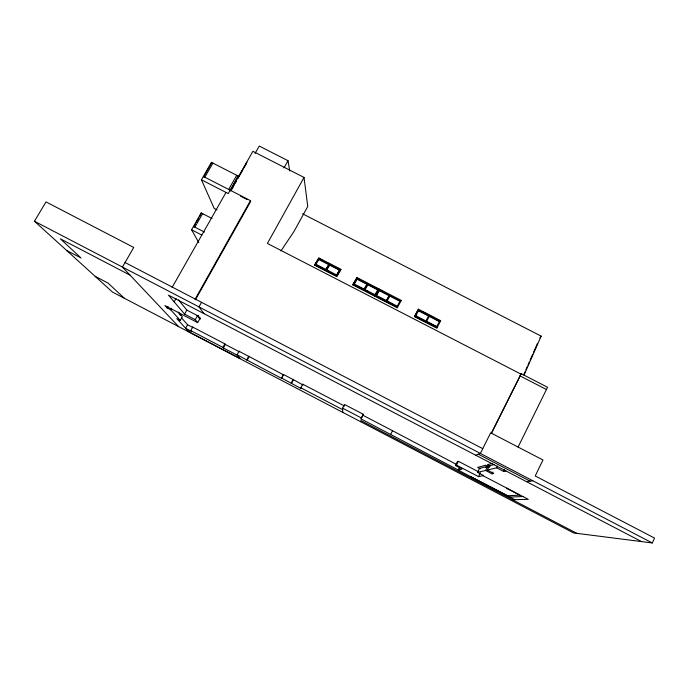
<?xml version="1.0" encoding="UTF-8"?>
<svg xmlns="http://www.w3.org/2000/svg" width="689" height="689" viewBox="0 0 689 689"><rect width="100%" height="100%" fill="white"/><g stroke="black" fill="none" stroke-linecap="round" stroke-linejoin="round"><path stroke-width="1.03" d="M360.597 421.685L360.803 420.514L576.822 533.346M459.847 467.366L458.469 470.113L361.088 418.929L363.189 414.235L344.526 404.495L342.597 408.164L342.743 412.358M361.088 418.929L363.189 414.235M314.511 265.136L318.895 257.996L340.934 269.339L340.788 269.769L336.654 276.539L314.511 265.136L318.895 257.996M315.726 264.679L315.855 264.24L325.871 269.399L325.733 269.83L329.049 264.292L319.067 259.159L315.726 264.679L323.003 268.426M319.067 259.159L318.938 259.598L328.911 264.731M328.257 271.13L326.44 270.191L329.747 264.654L339.746 269.795L336.456 275.359L339.746 269.795M326.44 270.191L329.747 264.654M336.654 276.539L340.934 269.339M401.308 300.413L397.277 307.776L352.768 284.841L356.98 277.598L401.308 300.413L401.127 300.826M357.186 278.778L353.957 284.368L357.186 278.778L367.211 283.937L364.007 289.552L358.53 286.727M352.768 284.841L356.98 277.598M364.007 289.552L367.211 283.937M368.374 291.8L364.714 289.914L367.909 284.299L377.942 289.458L377.77 289.88L367.745 284.721L367.909 284.299M374.997 296.296L379.114 288.992L378.95 289.406L383.566 291.791M379.338 290.181L376.177 295.814L379.338 290.181L389.38 295.348L386.253 301.007M397.045 306.571L400.145 300.886L390.086 295.71L389.914 296.132L399.964 301.3M524.122 373.739L524.984 371.793M525.836 369.847L527.128 366.918M527.981 364.972L529.273 362.044M530.125 360.097L532.7 354.249M533.553 352.303L537.42 343.527M523.976 375.195L541.149 336.12L302.635 213.823M397.277 307.776L397.458 307.363L352.914 284.419M178.632 326.638L122.435 267.056L133.752 247.472L46.008 201.911L34.45 221.238L112.496 292.084L573.549 532.924L652.294 542.958L654.55 538.075L535.198 475.961L542.975 459.994L490.663 432.821L480.379 453.44L475.703 455.196M414.459 316.63L418.421 309.215L440.702 320.686L436.835 328.153L414.459 316.63L418.421 309.215M418.662 310.42L418.473 310.834L428.549 316.018L428.756 315.614L418.662 310.42L415.622 316.139M518.085 447.058L547.548 387.27L521.22 373.696L491.171 433.441M485.59 470.475L487.691 466.255L479.501 468.425L477.52 472.404L485.59 470.475L492.015 473.825L492.85 472.137M494.177 464.532L489.423 465.79L487.304 470.062L496.666 467.822L497.561 466.005M496.666 467.822L503.599 471.44L504.503 469.622M429.454 315.975L429.256 316.38L439.349 321.582L439.556 321.177L429.454 315.975L426.646 321.307L436.783 326.534L436.576 326.93L426.448 321.711M514.778 499.671L458.288 470.174L462.104 469.028L455.386 465.523L456.48 465.135L478.467 476.616L480.371 472.783M491.533 433.269L521.22 373.696M458.745 469.261L459.666 467.426M455.386 465.523L457.289 461.733L458.392 461.311L478.545 471.827M456.48 465.135L458.392 461.311M390.525 434.638L392.566 430.737L362.982 415.295M436.576 326.93L439.556 321.177M428.756 315.614L425.94 320.945L415.811 315.734M293.195 379.596L283.463 374.446L281.534 378.02L301.11 388.57L300.809 387.778L302.729 384.186L344.552 406.019M291.24 383.084L293.161 379.51L303.022 385.005L302.729 384.186M291.43 383.515L293.35 379.958M248.746 356.394L239.031 351.261L237.085 354.801L281.767 378.468L283.463 374.446M246.74 359.847L248.686 356.299L283.679 374.911M247.093 360.364L249.03 356.824M237.472 355.335L223.357 347.962L222.917 347.402L224.872 343.871L192.722 327.086L190.75 330.608L191.301 331.22L185.617 328.257L187.589 324.743L181.534 317.896M223.357 347.962L225.303 344.431L224.872 343.871M230.427 190.956L252.88 151.313L304.03 177.435L267.41 243.45L520.789 374.024M201.532 302.325L198.966 306.906L203.996 313.65M197.502 315.648L199.888 318.68L197.674 322.641L195.245 319.67L197.502 315.648L186.857 310.102L178.485 299.896M197.683 315.881L198.062 315.217M199.603 318.318L199.974 317.655M283.989 167.892L288.011 160.709L259.253 146.042L255.025 153.518M189.156 332.132L176.797 318.585L180.268 320.394L182.344 316.699L178.313 312.083M195.245 319.67L184.592 314.115L186.857 310.102M195.021 299.353L250.477 200.645L203.358 176.444L203.582 176.961M195.4 299.827L250.71 201.369L250.477 200.645M174.136 301.816L176.065 298.397M180.268 320.394L170.743 309.843L171.621 308.276M389.38 295.348L386.426 300.593L376.34 295.4M390.086 295.71L386.96 301.369L387.132 300.955L397.226 306.157M172.129 287.425L226.009 192.42M228.679 189.449L236.706 175.29L236.878 175.807M238.17 176.04L228.24 193.566L201.438 179.795L211.437 162.337L238.17 176.04L230.333 190.698L230.143 190.207M231.797 188.872L233.881 185.186M234.932 183.343L236.499 180.578M238.058 177.805L246.946 162.13M231.771 189.329L233.872 185.617M235.449 182.826L236.499 180.974M238.075 178.193L242.804 169.838M243.854 167.987L246.481 163.345M170.743 309.843L167.074 307.923L167.961 306.364M198.759 242.528L191.594 229.79L201.197 212.927L212.083 218.534M194.238 225.949L195.263 224.149M196.287 222.349L198.845 217.853M199.87 216.053L201.197 212.927M194.892 227.146L202.575 213.642L202.79 214.072L201.412 213.357M204.59 175.204L211.144 163.749M204.822 177.202L212.901 163.086L213.108 163.62M377.942 289.458L374.945 294.677L364.869 289.492M364.714 289.914L367.745 284.721M325.871 269.399L329.049 264.292M392.566 430.737L456.54 464.472M280.966 250.925L294.014 231.418L307.75 206.485L304.03 177.435M539.9 337.851L541.149 336.12M519.67 376.263L520.1 375.944L546.437 389.526M492.601 463.292L487.416 464.731L490.224 466.195M485.375 467.461L488.458 466.651M470.475 476.538L507.733 495.753L519.721 495.15L506.656 488.329L507.113 488.286M478.467 476.616L483.575 475.565L477.52 472.404M492.015 473.825L493.806 473.455L487.304 470.062M503.599 471.44L505.959 470.957M526.336 481.577L532.855 480.767M509.8 497.07L522.908 496.528M512.47 499.732L528.291 499.336L482.972 475.686M240.564 196.167L247.024 199.483M318.757 258.427L323.348 260.795M327.938 263.155L338.041 268.348M356.824 278.02L368.813 284.187M376.185 287.985L378.028 288.932M422.865 312.014L433.071 317.267M437.713 319.653L440.495 321.091M329.609 265.093L339.599 270.226M357.031 279.2L367.048 284.359M379.165 290.603L389.207 295.77M216.983 209.844L214.184 208.397L201.438 179.795M326.569 269.761L336.602 274.928M354.112 283.946L364.171 289.13M379.837 297.7L385.332 300.533M387.873 301.842L392.454 304.202M314.64 264.697L336.792 276.108M414.649 316.217L437.041 327.757M204.409 232.064L193.506 226.431L193.73 226.845M191.594 229.79L201.843 235.087M125.053 262.526L482.756 448.668M34.45 221.238L652.294 542.958M478.338 454.206L530.005 481.12M130.057 275.135L60.425 238.859L81.001 257.97L66.704 250.512M641.537 541.588L168.478 295.15L184.592 314.115M489.526 467.211L485.685 465.204L477.632 467.435L480.25 468.804M198.458 316.285L197.063 315.476L198.449 317.241M200.361 318.714L199.095 318.051L200.473 318.843L198.354 316.148M197.674 322.641L164.912 305.554L167.074 307.923M179.252 314.244L181 315.157M95.203 276.384L108.061 283.101L124.485 298.346M187.589 324.743L193.264 327.706L192.722 327.086M225.303 344.431L239.41 351.803L239.031 351.261M342.597 408.164L361.269 417.913M300.809 387.778L342.648 409.636M190.75 330.608L222.917 347.402M187.46 330.264L190.612 332.718L239.669 358.349M179.243 313.538L180.372 314.83M237.085 354.801L239.867 358.624M281.534 378.02L281.767 378.468M211.437 162.337L211.652 162.871M288.011 160.709L289.742 171.01"/></g></svg>
